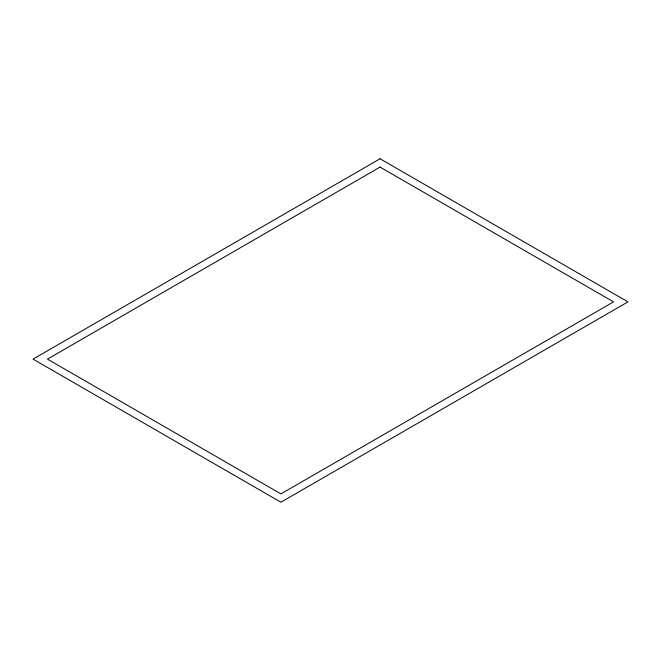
<?xml version="1.0" encoding="UTF-8"?>
<svg xmlns="http://www.w3.org/2000/svg" width="661" height="661" viewBox="0 0 661 661"><rect width="100%" height="100%" fill="white"/><g stroke="black" fill="none" stroke-linecap="round" stroke-linejoin="round"><path stroke-width="0.99" d="M380.075 158.772L33.05 359.121L280.925 502.228L627.95 301.879L380.075 158.772M380.075 167.101L47.476 359.121L280.925 493.899L613.524 301.879L380.075 167.101"/></g></svg>
